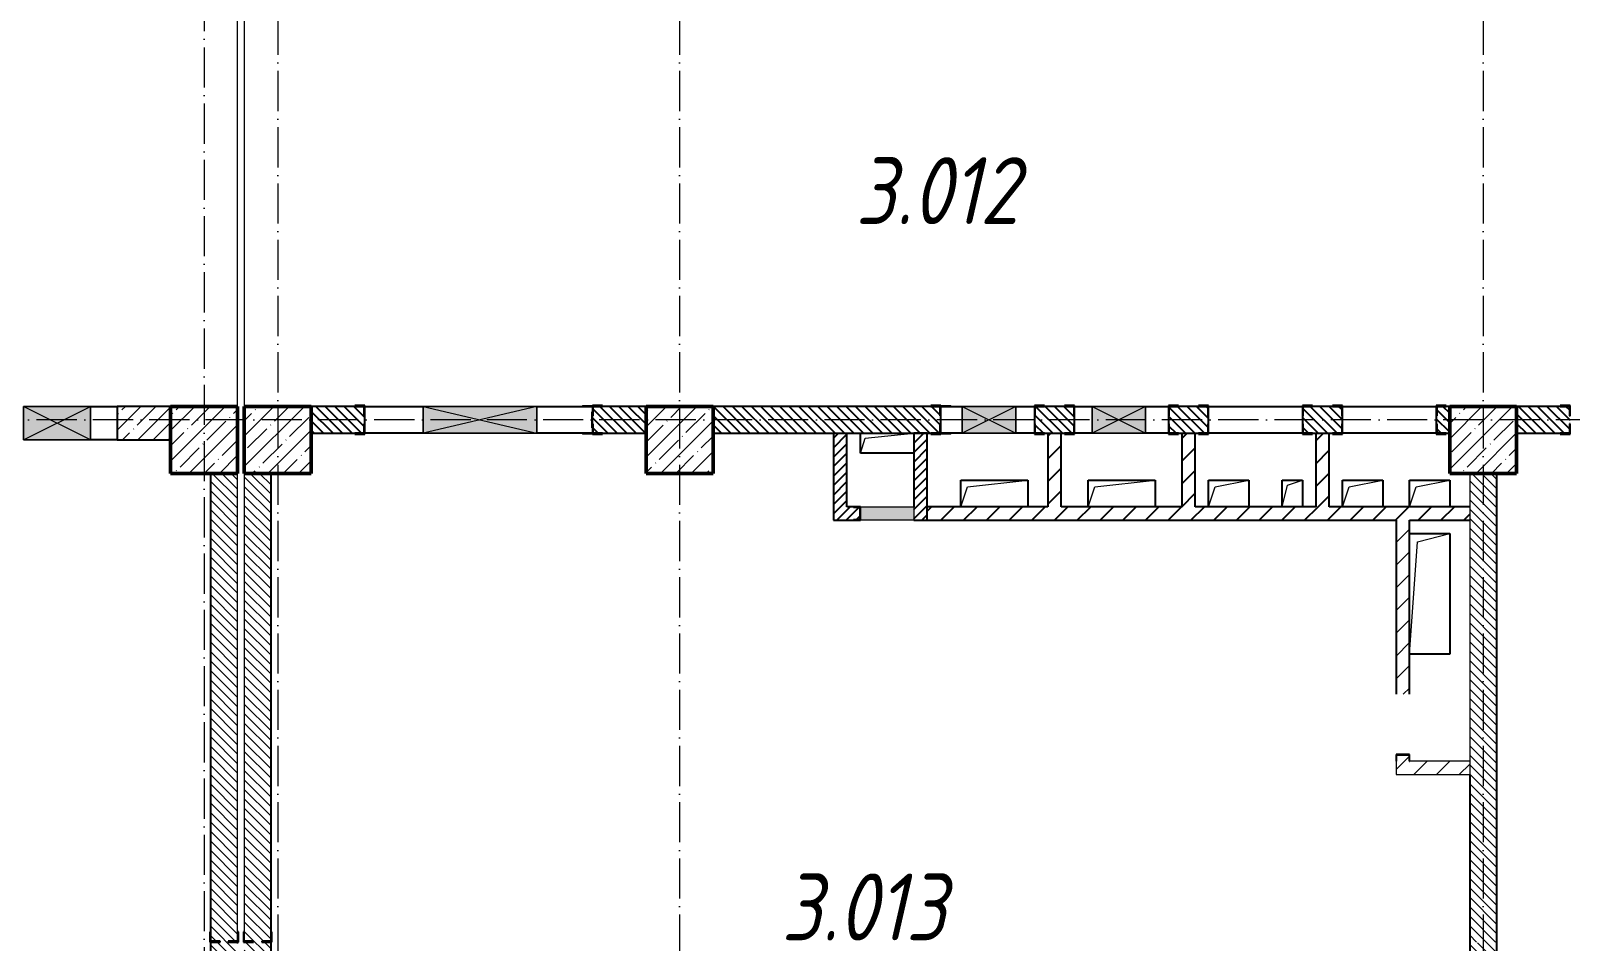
# Model space of a CAD drawing. Header units: millimetres. Extents: x -401725 to 250493, y 305116 to 802890.
# Drawn here: x 186085 to 197579, y 518203 to 525003 of the extents above; entities that cross this region are included whole.
import ezdxf

# ---------------------------------------------------------------- set-up
doc = ezdxf.new("R2010")
doc.units = ezdxf.units.MM
doc.linetypes.add('50_200_ШТРИХ_1Т_ш5_п1_п1_', pattern=[700, 500, -100, 0, -100])
for name, color, linetype, lineweight in [('A-DETL-GENF-OTLN', 7, 'Continuous', 9), ('A-FLOR-____-OTLN', 7, 'Continuous', 9), ('A-GENM-____-MCUT', 7, 'Continuous', 25), ('A-GENM-____-OTLN', 7, 'Continuous', 9), ('A-GENM-____-OTLN-1', 7, 'Continuous', 25), ('A-GLAZ-____-OTLN', 7, 'Continuous', 9), ('A-WALL-____-MCUT', 7, 'Continuous', 13), ('A-WALL-____-PATT-1', 7, 'Continuous', 9), ('A-WALL-FNSH-MCUT-1', 7, 'Continuous', 9), ('S-COLS-____-MCUT', 7, 'Continuous', 50), ('S-COLS-____-OTLN', 7, 'Continuous', 9), ('S-GRID-____-OTLN-1', 7, '50_200_ШТРИХ_1Т_ш5_п1_п1_', 9), ('Марки помещений', 7, 'Continuous', 9)]:
    doc.layers.add(name, color=color, linetype=linetype, lineweight=lineweight)
doc.layers.add('A-GLAZ-____-OTLN-1', color=7, linetype='Continuous', lineweight=9, true_color=0xc0c0c0)
doc.styles.add('ISOCPEUR_I_2', font='isocpeui.ttf', dxfattribs={"width": 0.85, "height": 2.3})
pattern_1 = [(135, (142429.057, 459015.94), (-35.35534, -35.35534), [])]
pattern_2 = [(45, (142429.06, 459015.94), (-84.85281, 84.85281), [])]
pattern_3 = [(45, (142429.057, 459015.94), (-35.35534, 35.35534), [])]

# ---------------------------------------------------------------- blocks, each defined once
blk = doc.blocks.new('BSC_Колонна _Прямоугольная - 500х500-V17-АР1_План отверстий 3 этажа в осях 1-64_Ю-ЯЯ')
at = {"layer": 'S-COLS-____-OTLN'}
h = blk.add_hatch(dxfattribs=at)
h.set_pattern_fill('FP_24', color=256, style=0, pattern_type=2)
h.set_pattern_definition([(45, (-44950, -62931.04), (-114.04925, 114.04925), []), (45, (-44835.95, -62931.04), (-114.04925, 114.04925), [201.613, -40.323, 3.353, -36.97])])
h.paths.add_polyline_path([(-250, -250), (250, -250), (250, 250), (-250, 250)], flags=0)
at = {"layer": 'S-COLS-____-MCUT'}
for p, q in [((250, 250), (-250, 250)), ((-250, 250), (-250, -250)), ((250, -250), (250, 250)), ((-250, -250), (250, -250))]:
    blk.add_line(p, q, dxfattribs=at)
blk = doc.blocks.new('BSC_Колонна _Прямоугольная - 500х500-V19-АР1_План отверстий 3 этажа в осях 1-64_Ю-ЯЯ')
at = {"layer": 'S-COLS-____-OTLN'}
h = blk.add_hatch(dxfattribs=at)
h.set_pattern_fill('FP_26', color=256, style=0, pattern_type=2)
h.set_pattern_definition([(45, (-54500, -62931.04), (-114.04925, 114.04925), []), (45, (-54385.95, -62931.04), (-114.04925, 114.04925), [201.613, -40.323, 3.353, -36.97])])
h.paths.add_polyline_path([(-250, -250), (250, -250), (250, 250), (-250, 250)], flags=0)
at = {"layer": 'S-COLS-____-MCUT'}
for p, q in [((250, 250), (-250, 250)), ((-250, 250), (-250, -250)), ((250, -250), (250, 250)), ((-250, -250), (250, -250))]:
    blk.add_line(p, q, dxfattribs=at)
blk = doc.blocks.new('BSC_Колонна _Прямоугольная - 500х500-V47-АР1_План отверстий 3 этажа в осях 1-64_Ю-ЯЯ')
at = {"layer": 'S-COLS-____-OTLN'}
h = blk.add_hatch(dxfattribs=at)
h.set_pattern_fill('FP_55', color=256, style=0, pattern_type=2)
h.set_pattern_definition([(45, (-48500, -62931.04), (-114.04925, 114.04925), []), (45, (-48385.95, -62931.04), (-114.04925, 114.04925), [201.613, -40.323, 3.353, -36.97])])
h.paths.add_polyline_path([(-250, -250), (250, -250), (250, 250), (-250, 250)], flags=0)
at = {"layer": 'S-COLS-____-MCUT'}
for p, q in [((250, 250), (-250, 250)), ((-250, 250), (-250, -250)), ((250, -250), (250, 250)), ((-250, -250), (250, -250))]:
    blk.add_line(p, q, dxfattribs=at)
blk = doc.blocks.new('BSC_Колонна _Прямоугольная - 500х500-V73-АР1_План отверстий 3 этажа в осях 1-64_Ю-ЯЯ')
at = {"layer": 'S-COLS-____-OTLN'}
h = blk.add_hatch(dxfattribs=at)
h.set_pattern_fill('FP_82', color=256, style=0, pattern_type=2)
h.set_pattern_definition([(45, (-45500, -62931.04), (-114.04925, 114.04925), []), (45, (-45385.95, -62931.04), (-114.04925, 114.04925), [201.613, -40.323, 3.353, -36.97])])
h.paths.add_polyline_path([(-250, -250), (250, -250), (250, 250), (-250, 250)], flags=0)
at = {"layer": 'S-COLS-____-MCUT'}
for p, q in [((250, 250), (-250, 250)), ((-250, 250), (-250, -250)), ((250, -250), (250, 250)), ((-250, -250), (250, -250))]:
    blk.add_line(p, q, dxfattribs=at)
blk = doc.blocks.new('154_Стойка_СКБ_Уголок - СМ-2180_200-28268025-АР1_План отверстий 3 этажа в осях 1-64_Ю-ЯЯ')
at = {"layer": 'A-GENM-____-MCUT'}
for p, q in [((125, 156), (125, 81)), ((200, 156), (125, 156)), ((131, 81), (131, 150)), ((131, 150), (200, 150)), ((200, 150), (200, 156)), ((125, 81), (131, 81)), ((131, 19), (125, 19)), ((125, 19), (125, -56)), ((131, -50), (131, 19)), ((125, -56), (200, -56)), ((200, -50), (131, -50)), ((200, -56), (200, -50))]:
    blk.add_line(p, q, dxfattribs=at)
blk = doc.blocks.new('Стойка_Влож_Уголок_Опорный - Уголок-28213941-АР1_План отверстий 3 этажа в осях 1-64_Ю-ЯЯ')
at = {"layer": 'A-GENM-____-OTLN'}
for p, q in [((-212, -6), (-212, 0)), ((0, 0), (0, -6)), ((-212, -75), (-212, -6)), ((-212, -6), (-206, -6)), ((-212, -75), (-206, -75)), ((-6, -6), (0, -6)), ((-6, -75), (0, -75)), ((0, -6), (0, -75))]:
    blk.add_line(p, q, dxfattribs=at)
blk = doc.blocks.new('Фахверк_СКБ_Уголок - 200_3960_зеркало-28268689-АР1_План отверстий 3 этажа в осях 1-64_Ю-ЯЯ')
at = {"layer": 'A-GENM-____-MCUT'}
for p, q in [((200, 156), (125, 156)), ((125, 156), (125, 81)), ((131, 81), (131, 150)), ((131, 150), (200, 150)), ((200, 150), (200, 156)), ((125, 81), (131, 81)), ((131, 19), (125, 19)), ((125, 19), (125, -56)), ((131, -50), (131, 19)), ((125, -56), (200, -56)), ((200, -50), (131, -50)), ((200, -56), (200, -50))]:
    blk.add_line(p, q, dxfattribs=at)
blk = doc.blocks.new('Фахверк_СКБ_Уголок - 200_3960-28268576-АР1_План отверстий 3 этажа в осях 1-64_Ю-ЯЯ')
at = {"layer": 'A-GENM-____-MCUT'}
for p, q in [((200, 156), (125, 156)), ((125, 156), (125, 81)), ((131, 81), (131, 150)), ((131, 150), (200, 150)), ((200, 150), (200, 156)), ((125, 81), (131, 81)), ((131, 19), (125, 19)), ((125, 19), (125, -56)), ((131, -50), (131, 19)), ((125, -56), (200, -56)), ((200, -50), (131, -50)), ((200, -56), (200, -50))]:
    blk.add_line(p, q, dxfattribs=at)
blk = doc.blocks.new('154_Стойка_СКБ_Уголок - СМ-2480_200-28346303-АР1_План отверстий 3 этажа в осях 1-64_Ю-ЯЯ')
at = {"layer": 'A-GENM-____-MCUT'}
for p, q in [((125, 156), (125, 81)), ((200, 156), (125, 156)), ((131, 81), (131, 150)), ((131, 150), (200, 150)), ((200, 150), (200, 156)), ((125, 81), (131, 81)), ((131, 19), (125, 19)), ((125, 19), (125, -56)), ((131, -50), (131, 19)), ((125, -56), (200, -56)), ((200, -50), (131, -50)), ((200, -56), (200, -50))]:
    blk.add_line(p, q, dxfattribs=at)
blk = doc.blocks.new('Стойка_Влож_Полоса боковая - Полоса-V164-АР1_План отверстий 3 этажа в осях 1-64_Ю-ЯЯ')
at = {"layer": 'A-GENM-____-OTLN'}
for p, q in [((-5, 60), (0, 60)), ((-5, -60), (-5, 60)), ((0, 31), (0, -31)), ((0, -60), (-5, -60))]:
    blk.add_line(p, q, dxfattribs=at)
blk = doc.blocks.new('Фахверк_СКБ_Уголок - 200_3550-28267367-АР1_План отверстий 3 этажа в осях 1-64_Ю-ЯЯ')
at = {"layer": 'A-GENM-____-MCUT'}
for p, q in [((200, 156), (125, 156)), ((125, 156), (125, 81)), ((131, 81), (131, 150)), ((131, 150), (200, 150)), ((200, 150), (200, 156)), ((125, 81), (131, 81)), ((131, 19), (125, 19)), ((125, 19), (125, -56)), ((131, -50), (131, 19)), ((125, -56), (200, -56)), ((200, -50), (131, -50)), ((200, -56), (200, -50))]:
    blk.add_line(p, q, dxfattribs=at)
blk = doc.blocks.new('Фахверк_СКБ_Уголок - 200_3550-28187522-АР1_План отверстий 3 этажа в осях 1-64_Ю-ЯЯ')
at = {"layer": 'A-GENM-____-MCUT'}
for p, q in [((125, 156), (50, 156)), ((50, 156), (50, 150)), ((50, 150), (119, 150)), ((119, 150), (119, 81)), ((125, 81), (125, 156)), ((119, 81), (125, 81)), ((125, 19), (119, 19)), ((119, 19), (119, -50)), ((125, -56), (125, 19)), ((119, -50), (50, -50)), ((50, -50), (50, -56)), ((50, -56), (125, -56))]:
    blk.add_line(p, q, dxfattribs=at)
blk = doc.blocks.new('AR_Отверстие Ниша - Лючок-32405342-АР1_План отверстий 3 этажа в осях 1-64_Ю-ЯЯ')
at = {"layer": 'A-GLAZ-____-OTLN'}
blk.add_hatch(color=256, dxfattribs=at).paths.add_polyline_path([(-200, 50), (-200, -50), (200, -50), (200, 50)], flags=0)
for p, q in [((-200, 50), (200, 50)), ((-200, -50), (-200, 50)), ((200, -50), (-200, -50))]:
    blk.add_line(p, q, dxfattribs=at)
blk = doc.blocks.new('154_Фахверк_СКБ_Швеллер - Тип_100_3960-28331862-АР1_План отверстий 3 этажа в осях 1-64_Ю-ЯЯ')
at = {"layer": 'A-GENM-____-MCUT'}
for p, q in [((175, 50), (125, 50)), ((125, 50), (125, -50)), ((128, 47), (175, 47)), ((128, -47), (128, 47)), ((175, 47), (175, 50)), ((125, -50), (175, -50)), ((175, -47), (128, -47)), ((175, -50), (175, -47))]:
    blk.add_line(p, q, dxfattribs=at)
blk = doc.blocks.new('AR_Отверстие прямоугольное _в плите_ - AR_Отверстие прямоугольное _в плите_-V165-АР1_План отверстий 3 этажа в осях 1-64_Ю-ЯЯ')
at = {"layer": 'A-GENM-____-OTLN'}
for p, q in [((250, 100), (-250, 100)), ((-250, 100), (-250, -100)), ((-250, -100), (-200, 50)), ((-200, 50), (250, 100)), ((250, -100), (250, 100))]:
    blk.add_line(p, q, dxfattribs=at)
blk = doc.blocks.new('AR_Отверстие прямоугольное _в плите_ - AR_Отверстие прямоугольное _в плите_-30423629-АР1_План отверстий 3 этажа в осях 1-64_Ю-ЯЯ')
at = {"layer": 'A-GENM-____-OTLN'}
for p, q in [((150, 100), (-150, 100)), ((-150, 100), (-150, -100)), ((-150, -100), (-100, 50)), ((-100, 50), (150, 100)), ((150, -100), (150, 100))]:
    blk.add_line(p, q, dxfattribs=at)
blk = doc.blocks.new('AR_Отверстие прямоугольное _в плите_ - AR_Отверстие прямоугольное _в плите_-30423631-АР1_План отверстий 3 этажа в осях 1-64_Ю-ЯЯ')
at = {"layer": 'A-GENM-____-OTLN'}
for p, q in [((75, 100), (-75, 100)), ((-75, 100), (-75, -100)), ((-75, -100), (-37, 63)), ((-37, 63), (75, 100)), ((75, -100), (75, 100))]:
    blk.add_line(p, q, dxfattribs=at)
blk = doc.blocks.new('AR_Отверстие прямоугольное _в плите_ - AR_Отверстие прямоугольное _в плите_-V166-АР1_План отверстий 3 этажа в осях 1-64_Ю-ЯЯ')
at = {"layer": 'A-GENM-____-OTLN'}
for p, q in [((-200, 75), (-200, -75)), ((-200, -75), (-163, 37)), ((-163, 37), (200, 75)), ((-200, -75), (200, -75))]:
    blk.add_line(p, q, dxfattribs=at)
blk = doc.blocks.new('AR_Отверстие прямоугольное _в плите_ - AR_Отверстие прямоугольное _в плите_-30552588-АР1_План отверстий 3 этажа в осях 1-64_Ю-ЯЯ')
at = {"layer": 'A-GENM-____-OTLN'}
for p, q in [((150, 450), (-150, 450)), ((-150, -450), (-90, 390)), ((-90, 390), (150, 450)), ((150, -450), (150, 450)), ((-150, -450), (150, -450))]:
    blk.add_line(p, q, dxfattribs=at)
blk = doc.blocks.new('AR_Отверстие прямоугольное _в стене__БезПР - AR_Отверстие прямоугольное _в стене__БезПР-30512450-АР1_План отверстий 3 этажа в осях 1-64_Ю-ЯЯ')
at = {"layer": 'A-GLAZ-____-OTLN-1'}
blk.add_hatch(color=256, dxfattribs=at).paths.add_polyline_path([(-250, 125), (-250, -125), (250, -125), (250, 125)], flags=0)
at = {"layer": 'A-DETL-GENF-OTLN'}
for p, q in [((-250, -125), (-250, 125)), ((-250, 125), (250, 125)), ((250, 125), (-250, -125)), ((-250, 125), (250, -125)), ((250, 125), (-250, 125)), ((-250, 125), (-250, -125)), ((250, 125), (250, -125)), ((250, -125), (250, 125)), ((250, -125), (-250, -125)), ((-250, -125), (250, -125))]:
    blk.add_line(p, q, dxfattribs=at)
at = {"layer": 'A-GLAZ-____-OTLN'}
blk.add_line((250, 125), (-250, 125), dxfattribs=at)
blk = doc.blocks.new('AR_Отверстие прямоугольное _в стене_ - AR_Отверстие прямоугольное _в стене__ЭОМ-36421304-АР1_План отверстий 3 этажа в осях 1-64_Ю-ЯЯ')
at = {"layer": 'A-GLAZ-____-OTLN'}
blk.add_hatch(color=256, dxfattribs=at).paths.add_polyline_path([(200, -100), (200, 100), (-200, 100), (-200, -100)], flags=0)
at = {"layer": 'A-DETL-GENF-OTLN'}
for p, q in [((-200, -100), (-200, 100)), ((-200, 100), (200, 100)), ((200, 100), (-200, -100)), ((-200, 100), (200, -100)), ((200, 100), (-200, 100)), ((-200, 100), (-200, -100)), ((200, 100), (200, -100)), ((200, -100), (200, 100)), ((200, -100), (-200, -100)), ((-200, -100), (200, -100))]:
    blk.add_line(p, q, dxfattribs=at)
blk = doc.blocks.new('AR_Отверстие прямоугольное _в стене_ - AR_Отверстие прямоугольное _в стене__ЭОМ-36415555-АР1_План отверстий 3 этажа в осях 1-64_Ю-ЯЯ')
at = {"layer": 'A-GLAZ-____-OTLN'}
blk.add_hatch(color=256, dxfattribs=at).paths.add_polyline_path([(200, -100), (200, 100), (-200, 100), (-200, -100)], flags=0)
at = {"layer": 'A-DETL-GENF-OTLN'}
for p, q in [((-200, -100), (-200, 100)), ((-200, 100), (200, 100)), ((200, 100), (-200, -100)), ((-200, 100), (200, -100)), ((200, 100), (-200, 100)), ((-200, 100), (-200, -100)), ((200, 100), (200, -100)), ((200, -100), (200, 100)), ((200, -100), (-200, -100)), ((-200, -100), (200, -100))]:
    blk.add_line(p, q, dxfattribs=at)
blk = doc.blocks.new('AR_Отверстие прямоугольное _в стене_ - AR_Отверстие прямоугольное _в стене__ОВ-36927705-АР1_План отверстий 3 этажа в осях 1-64_Ю-ЯЯ')
at = {"layer": 'A-GLAZ-____-OTLN'}
blk.add_hatch(color=256, dxfattribs=at).paths.add_polyline_path([(425, -100), (425, 100), (-425, 100), (-425, -100)], flags=0)
at = {"layer": 'A-DETL-GENF-OTLN'}
for p, q in [((-425, -100), (-425, 100)), ((-425, 100), (425, 100)), ((425, 100), (-425, -100)), ((-425, 100), (425, -100)), ((425, 100), (-425, 100)), ((-425, 100), (-425, -100)), ((425, 100), (425, -100)), ((425, -100), (425, 100)), ((425, -100), (-425, -100)), ((-425, -100), (425, -100))]:
    blk.add_line(p, q, dxfattribs=at)
blk = doc.blocks.new('154_Фахверк_СКБ_Швеллер - Тип_100_3960_зеркало-36793856-АР1_План отверстий 3 этажа в осях 1-64_Ю-ЯЯ')
at = {"layer": 'A-GENM-____-MCUT'}
for p, q in [((175, 50), (125, 50)), ((125, 50), (125, -50)), ((128, 47), (175, 47)), ((128, -47), (128, 47)), ((175, 47), (175, 50)), ((125, -50), (175, -50)), ((175, -47), (128, -47)), ((175, -50), (175, -47))]:
    blk.add_line(p, q, dxfattribs=at)

msp = doc.modelspace()

# ---------------------------------------------------------------- hatches: boundary and pattern name
h = msp.add_hatch()
h.set_pattern_fill('FP_9', color=256, style=0, pattern_type=2)
h.set_pattern_definition(pattern_1)
h.paths.add_polyline_path([(188179.0567, 521996.983), (188573.0567, 521996.983), (188573.0567, 522065.983), (188579.0567, 522065.983), (188579.0567, 522127.983), (188573.0567, 522127.983), (188573.0567, 522196.983), (188179.0567, 522196.983)], flags=0)
h.paths.add_polyline_path([(190285.0567, 521996.983), (190679.0567, 521996.983), (190679.0567, 522196.983), (190285.0567, 522196.983), (190285.0567, 522127.983), (190279.0567, 522127.983), (190279.0567, 522065.983), (190285.0567, 522065.983), (190285.0567, 522036.983)], flags=0)
h = msp.add_hatch()
h.set_pattern_fill('FP_9', color=256, style=0, pattern_type=2)
h.set_pattern_definition(pattern_1)
h.paths.add_polyline_path([(196654.0567, 521996.983), (196679.0567, 521996.983), (196679.0567, 522196.983), (196585.0567, 522196.983), (196585.0567, 522127.983), (196579.0567, 522127.983), (196579.0567, 522065.983), (196585.0567, 522065.983), (196585.0567, 521996.983)], flags=0)
h.paths.add_polyline_path([(193804.0567, 521996.983), (193873.0567, 521996.983), (193873.0567, 522065.983), (193879.0567, 522065.983), (193879.0567, 522127.983), (193873.0567, 522127.983), (193873.0567, 522196.983), (193585.0567, 522196.983), (193585.0567, 522127.983), (193579.0567, 522127.983), (193579.0567, 522065.983), (193585.0567, 522065.983), (193585.0567, 521996.983), (193671.4951, 521996.983)], flags=0)
h.paths.add_polyline_path([(195873.0567, 521996.983), (195873.0567, 522065.983), (195879.0567, 522065.983), (195879.0567, 522127.983), (195873.0567, 522127.983), (195873.0567, 522196.983), (195585.0567, 522196.983), (195585.0567, 522127.983), (195579.0567, 522127.983), (195579.0567, 522065.983), (195585.0567, 522065.983), (195585.0567, 521996.983), (195804.0567, 521996.983)], flags=0)
h.paths.add_polyline_path([(192873.0567, 521996.983), (192873.0567, 522065.983), (192879.0567, 522065.983), (192879.0567, 522127.983), (192873.0567, 522127.983), (192873.0567, 522196.983), (191179.0567, 522196.983), (191179.0567, 521996.983), (192804.0567, 521996.983)], flags=0)
h.paths.add_polyline_path([(194804.0567, 521996.983), (194873.0567, 521996.983), (194873.0567, 522065.983), (194879.0567, 522065.983), (194879.0567, 522127.983), (194873.0567, 522127.983), (194873.0567, 522196.983), (194585.0567, 522196.983), (194585.0567, 522127.983), (194579.0567, 522127.983), (194579.0567, 522065.983), (194585.0567, 522065.983), (194585.0567, 521996.983), (194654.0567, 521996.983)], flags=0)
h = msp.add_hatch()
h.set_pattern_fill('FP_9', color=256, style=0, pattern_type=2)
h.set_pattern_definition(pattern_1)
h.paths.add_polyline_path([(199285.0567, 521996.983), (199679.0567, 521996.983), (199679.0567, 522196.983), (199285.0567, 522196.983), (199285.0567, 522127.983), (199279.0567, 522127.983), (199279.0567, 522065.983), (199285.0567, 522065.983), (199285.0567, 522036.983)], flags=0)
h.paths.add_polyline_path([(197206.4237, 521996.983), (197573.0567, 521996.983), (197573.0567, 522065.983), (197579.0567, 522065.983), (197579.0567, 522127.983), (197573.0567, 522127.983), (197573.0567, 522196.983), (197179.0567, 522196.983), (197179.0567, 521996.983)], flags=0)
h = msp.add_hatch()
h.set_pattern_fill('FP_8', color=256, style=0, pattern_type=2)
h.set_pattern_definition(pattern_3)
h.paths.add_polyline_path([(192179.0567, 521346.983), (192179.0567, 521996.983), (192079.0567, 521996.983), (192079.0567, 521346.983)], flags=0)
h = msp.add_hatch()
h.set_pattern_fill('FP_8', color=256, style=0, pattern_type=2)
h.set_pattern_definition(pattern_3)
h.paths.add_polyline_path([(192779.0567, 521346.983), (192779.0567, 521996.983), (192679.0567, 521996.983), (192679.0567, 521346.983)], flags=0)
h = msp.add_hatch()
h.set_pattern_fill('FP_7', color=256, style=0, pattern_type=2)
h.set_pattern_definition(pattern_2)
h.paths.add_polyline_path([(193779.0567, 521446.983), (193779.0567, 521996.983), (193679.0567, 521996.983), (193679.0567, 521446.983)], flags=0)
h = msp.add_hatch()
h.set_pattern_fill('FP_7', color=256, style=0, pattern_type=2)
h.set_pattern_definition(pattern_2)
h.paths.add_polyline_path([(194779.0567, 521446.983), (194779.0567, 521996.983), (194679.0567, 521996.983), (194679.0567, 521446.983)], flags=0)
h = msp.add_hatch()
h.set_pattern_fill('FP_7', color=256, style=0, pattern_type=2)
h.set_pattern_definition(pattern_2)
h.paths.add_polyline_path([(195779.0567, 521446.983), (195779.0567, 521996.983), (195679.0567, 521996.983), (195679.0567, 521446.983)], flags=0)
h = msp.add_hatch()
h.set_pattern_fill('FP_8', color=256, style=0, pattern_type=2)
h.set_pattern_definition(pattern_3)
h.paths.add_polyline_path([(192229.0567, 521346.983), (192229.0567, 521349.983), (192276.0567, 521349.983), (192276.0567, 521443.983), (192229.0567, 521443.983), (192229.0567, 521446.983), (192179.0567, 521446.983), (192179.0567, 521346.983)], flags=0)
h = msp.add_hatch()
h.set_pattern_fill('FP_7', color=256, style=0, pattern_type=2)
h.set_pattern_definition(pattern_2)
h.paths.add_polyline_path([(196379.0567, 521346.983), (196829.0567, 521346.983), (196829.0567, 521446.983), (192779.0567, 521446.983), (192779.0567, 521346.983), (196322.6916, 521346.983)], flags=0)
at = {"layer": 'A-WALL-____-PATT-1'}
h = msp.add_hatch(dxfattribs=at)
h.set_pattern_fill('FP_12', color=256, style=0, pattern_type=2)
h.set_pattern_definition([(45, (142429.06, 459015.94), (-114.04925, 114.04925), []), (45, (142543.1, 459015.94), (-114.04925, 114.04925), [201.612, -40.322, 3.353, -36.97])])
h.paths.add_polyline_path([(187129.0567, 521946.983), (187129.0567, 522196.983), (186729.0567, 522196.983), (186729.0567, 521946.983)], flags=0)
h.paths.add_polyline_path([(184834.1737, 521946.983), (185029.0567, 521946.983), (185029.0567, 522196.983), (181629.0567, 522196.983), (181629.0567, 521946.983), (183066.7094, 521946.983)], flags=0)
h = msp.add_hatch(dxfattribs=at)
h.set_pattern_fill('FP_9', color=256, style=0, pattern_type=2)
h.set_pattern_definition(pattern_1)
h.paths.add_polyline_path([(187429.0567, 514696.983), (187629.0567, 514696.983), (187629.0567, 518196.983), (187560.0567, 518196.983), (187560.0567, 518202.983), (187629.0567, 518202.983), (187629.0567, 521696.983), (187429.0567, 521696.983), (187429.0567, 518202.983), (187498.0567, 518202.983), (187498.0567, 518196.983), (187429.0567, 518196.983), (187429.0567, 516239.3938)], flags=0)
h = msp.add_hatch(dxfattribs=at)
h.set_pattern_fill('FP_9', color=256, style=0, pattern_type=2)
h.set_pattern_definition(pattern_1)
h.paths.add_polyline_path([(187679.0567, 514696.983), (187879.0567, 514696.983), (187879.0567, 518196.983), (187810.0567, 518196.983), (187810.0567, 518202.983), (187879.0567, 518202.983), (187879.0567, 521696.983), (187679.0567, 521696.983), (187679.0567, 518202.983), (187748.0567, 518202.983), (187748.0567, 518196.983), (187679.0567, 518196.983), (187679.0567, 516239.3938)], flags=0)
h = msp.add_hatch(dxfattribs=at)
h.set_pattern_fill('FP_9', color=256, style=0, pattern_type=2)
h.set_pattern_definition(pattern_1)
h.paths.add_polyline_path([(197029.0567, 514696.983), (197029.0567, 518190.983), (196960.0567, 518190.983), (196960.0567, 518196.983), (197029.0567, 518196.983), (197029.0567, 521696.983), (196829.0567, 521696.983), (196829.0567, 518196.983), (196898.0567, 518196.983), (196898.0567, 518190.983), (196829.0567, 518190.983), (196829.0567, 514696.983)], flags=0)
h = msp.add_hatch(dxfattribs=at)
h.set_pattern_fill('FP_7', color=256, style=0, pattern_type=2)
h.set_pattern_definition(pattern_2)
h.paths.add_polyline_path([(196376.0567, 519546.983), (196376.0567, 519593.983), (196282.0567, 519593.983), (196282.0567, 519546.983), (196329.0567, 519546.983)], flags=0)
h.paths.add_polyline_path([(196279.0567, 520046.983), (196379.0567, 520046.983), (196379.0567, 521346.983), (196279.0567, 521346.983), (196279.0567, 521082.8491)], flags=0)
h = msp.add_hatch(dxfattribs=at)
h.set_pattern_fill('FP_7', color=256, style=0, pattern_type=2)
h.set_pattern_definition(pattern_2)
h.paths.add_polyline_path([(196279.0567, 519446.983), (196829.0567, 519446.983), (196829.0567, 519546.983), (196279.0567, 519546.983), (196279.0567, 519468.364)], flags=0)

# ---------------------------------------------------------------- linework, layer by layer
for p, q in [((186531.5064, 522196.983), (186729.0567, 522196.983)), ((187129.0567, 522196.983), (186729.0567, 522196.983)), ((186729.0567, 522196.983), (186729.0567, 521946.983)), ((188504.0567, 522196.983), (188179.0567, 522196.983)), ((188579.0567, 522196.983), (189014.0567, 522196.983)), ((189864.0567, 522196.983), (190279.0567, 522196.983)), ((190679.0567, 522196.983), (190354.0567, 522196.983)), ((192804.0567, 522196.983), (191179.0567, 522196.983)), ((192879.0567, 522196.983), (193039.0567, 522196.983)), ((193439.0567, 522196.983), (193579.0567, 522196.983)), ((193804.0567, 522196.983), (193654.0567, 522196.983)), ((193879.0567, 522196.983), (194009.0567, 522196.983)), ((194409.0567, 522196.983), (194579.0567, 522196.983)), ((194804.0567, 522196.983), (194654.0567, 522196.983)), ((194879.0567, 522196.983), (195579.0567, 522196.983)), ((195804.0567, 522196.983), (195654.0567, 522196.983)), ((195879.0567, 522196.983), (196579.0567, 522196.983)), ((196679.0567, 522196.983), (196654.0567, 522196.983)), ((197504.0567, 522196.983), (197179.0567, 522196.983)), ((188579.0567, 522065.983), (188579.0567, 522127.983)), ((192879.0567, 522065.983), (192879.0567, 522127.983)), ((193579.0567, 522127.983), (193579.0567, 522065.983)), ((193879.0567, 522065.983), (193879.0567, 522127.983)), ((194579.0567, 522127.983), (194579.0567, 522065.983)), ((194879.0567, 522065.983), (194879.0567, 522127.983)), ((195579.0567, 522127.983), (195579.0567, 522065.983)), ((195879.0567, 522065.983), (195879.0567, 522127.983)), ((196579.0567, 522127.983), (196579.0567, 522065.983)), ((186729.0567, 521946.983), (186531.5064, 521946.983)), ((186729.0567, 521946.983), (187129.0567, 521946.983)), ((188179.0567, 521996.983), (188504.0567, 521996.983)), ((189014.0567, 521996.983), (188579.0567, 521996.983)), ((190279.0567, 521996.983), (189864.0567, 521996.983)), ((190354.0567, 521996.983), (190679.0567, 521996.983)), ((191179.0567, 521996.983), (192804.0567, 521996.983)), ((192079.0567, 521996.983), (192079.0567, 521346.983)), ((192179.0567, 521446.983), (192179.0567, 521996.983)), ((192279.0567, 521846.983), (192279.0567, 521996.983)), ((192779.0567, 521996.983), (192679.0567, 521996.983)), ((192679.0567, 521996.983), (192679.0567, 521446.983)), ((192779.0567, 521346.983), (192779.0567, 521996.983)), ((193039.0567, 521996.983), (192879.0567, 521996.983)), ((193579.0567, 521996.983), (193439.0567, 521996.983)), ((193654.0567, 521996.983), (193804.0567, 521996.983)), ((193679.0567, 521996.983), (193679.0567, 521446.983)), ((193779.0567, 521446.983), (193779.0567, 521996.983)), ((194009.0567, 521996.983), (193879.0567, 521996.983)), ((194579.0567, 521996.983), (194409.0567, 521996.983)), ((194654.0567, 521996.983), (194804.0567, 521996.983)), ((194679.0567, 521996.983), (194679.0567, 521446.983)), ((194779.0567, 521446.983), (194779.0567, 521996.983)), ((195579.0567, 521996.983), (194879.0567, 521996.983)), ((195654.0567, 521996.983), (195804.0567, 521996.983)), ((195679.0567, 521996.983), (195679.0567, 521446.983)), ((195779.0567, 521446.983), (195779.0567, 521996.983)), ((196579.0567, 521996.983), (195879.0567, 521996.983)), ((196654.0567, 521996.983), (196679.0567, 521996.983)), ((197179.0567, 521996.983), (197504.0567, 521996.983)), ((192679.0567, 521846.983), (192279.0567, 521846.983)), ((193029.0567, 521646.983), (193529.0567, 521646.983)), ((193029.0567, 521446.983), (193029.0567, 521646.983)), ((193529.0567, 521646.983), (193529.0567, 521446.983)), ((193979.0567, 521646.983), (194479.0567, 521646.983)), ((193979.0567, 521446.983), (193979.0567, 521646.983)), ((194479.0567, 521646.983), (194479.0567, 521446.983)), ((194879.0567, 521646.983), (195179.0567, 521646.983)), ((194879.0567, 521446.983), (194879.0567, 521646.983)), ((195179.0567, 521646.983), (195179.0567, 521446.983)), ((195429.0567, 521646.983), (195579.0567, 521646.983)), ((195429.0567, 521446.983), (195429.0567, 521646.983)), ((195579.0567, 521646.983), (195579.0567, 521446.983)), ((195879.0567, 521646.983), (196179.0567, 521646.983)), ((195879.0567, 521446.983), (195879.0567, 521646.983)), ((196179.0567, 521646.983), (196179.0567, 521446.983)), ((196379.0567, 521646.983), (196679.0567, 521646.983)), ((196379.0567, 521446.983), (196379.0567, 521646.983)), ((196679.0567, 521646.983), (196679.0567, 521446.983)), ((192229.0567, 521446.983), (192179.0567, 521446.983)), ((193679.0567, 521446.983), (192779.0567, 521446.983)), ((194679.0567, 521446.983), (193779.0567, 521446.983)), ((195679.0567, 521446.983), (194779.0567, 521446.983)), ((196829.0567, 521446.983), (195779.0567, 521446.983)), ((192079.0567, 521346.983), (192229.0567, 521346.983)), ((192679.0567, 521346.983), (196279.0567, 521346.983)), ((196279.0567, 521346.983), (196279.0567, 520046.983)), ((196379.0567, 520046.983), (196379.0567, 521346.983)), ((196379.0567, 521346.983), (196829.0567, 521346.983)), ((196379.0567, 521246.983), (196679.0567, 521246.983)), ((196679.0567, 521246.983), (196679.0567, 520346.983)), ((196679.0567, 520346.983), (196379.0567, 520346.983))]:
    msp.add_line(p, q)
for points in [[(187429.0567, 514696.983), (187429.0567, 521696.983)], [(187879.0567, 514696.983), (187879.0567, 521696.983)], [(197029.0567, 521696.983), (197029.0567, 514696.983)], [(196829.0567, 519446.983), (196829.0567, 514696.983)]]:
    msp.add_lwpolyline(points)
at = {"layer": 'A-FLOR-____-OTLN'}
for p, q in [((187629.0567, 522196.983), (187629.0567, 526546.983)), ((187679.0567, 526296.983), (187679.0567, 522196.983))]:
    msp.add_line(p, q, dxfattribs=at)
at = {"layer": 'A-WALL-____-MCUT'}
for p, q in [((187429.0567, 521696.983), (187429.0567, 518271.983)), ((187629.0567, 518271.983), (187629.0567, 521696.983)), ((187679.0567, 521696.983), (187679.0567, 518271.983)), ((187879.0567, 518271.983), (187879.0567, 521696.983)), ((196829.0567, 521696.983), (196829.0567, 518196.983)), ((197029.0567, 518196.983), (197029.0567, 521696.983))]:
    msp.add_line(p, q, dxfattribs=at)
at = {"layer": 'A-WALL-FNSH-MCUT-1'}
for p, q in [((196279.0567, 519546.983), (196279.0567, 519446.983)), ((196829.0567, 519546.983), (196379.0567, 519546.983)), ((196279.0567, 519446.983), (196829.0567, 519446.983))]:
    msp.add_line(p, q, dxfattribs=at)
at = {"layer": 'S-GRID-____-OTLN-1', "color": 251, "ltscale": 0.6, "true_color": 0x636466}
for p, q in [((187929.0567, 549908.7924), (187929.0567, 511907.5288)), ((190929.0567, 549908.7924), (190929.0567, 511907.5288)), ((196929.0567, 549908.7924), (196929.0567, 511907.5288)), ((187379.0567, 549665.1201), (187379.0567, 512046.2552)), ((246503.4633, 522096.983), (137760.2865, 522096.983))]:
    msp.add_line(p, q, dxfattribs=at)

# ---------------------------------------------------------------- block references
for name, p, rotation in [('AR_Отверстие прямоугольное _в стене__БезПР - AR_Отверстие прямоугольное _в стене__БезПР-30512450-АР1_План отверстий 3 этажа в осях 1-64_Ю-ЯЯ', (186281.5064, 522071.983), 180), ('Фахверк_СКБ_Уголок - 200_3960-28268576-АР1_План отверстий 3 этажа в осях 1-64_Ю-ЯЯ', (188704.0567, 522146.983), 180), ('Стойка_Влож_Уголок_Опорный - Уголок-28213941-АР1_План отверстий 3 этажа в осях 1-64_Ю-ЯЯ', (190279.0567, 521990.983), 269.9999999999996), ('154_Стойка_СКБ_Уголок - СМ-2180_200-28268025-АР1_План отверстий 3 этажа в осях 1-64_Ю-ЯЯ', (193004.0567, 522146.983), 180), ('Стойка_Влож_Уголок_Опорный - Уголок-28213941-АР1_План отверстий 3 этажа в осях 1-64_Ю-ЯЯ', (192879.0567, 522202.983), 89.99999999999955), ('Фахверк_СКБ_Уголок - 200_3960-28268576-АР1_План отверстий 3 этажа в осях 1-64_Ю-ЯЯ', (194004.0567, 522146.983), 180), ('Фахверк_СКБ_Уголок - 200_3960-28268576-АР1_План отверстий 3 этажа в осях 1-64_Ю-ЯЯ', (195004.0567, 522146.983), 180), ('Фахверк_СКБ_Уголок - 200_3960-28268576-АР1_План отверстий 3 этажа в осях 1-64_Ю-ЯЯ', (196004.0567, 522146.983), 180), ('Фахверк_СКБ_Уголок - 200_3960-28268576-АР1_План отверстий 3 этажа в осях 1-64_Ю-ЯЯ', (197704.0567, 522146.983), 180), ('154_Фахверк_СКБ_Швеллер - Тип_100_3960-28331862-АР1_План отверстий 3 этажа в осях 1-64_Ю-ЯЯ', (192404.0567, 521396.983), 180), ('AR_Отверстие Ниша - Лючок-32405342-АР1_План отверстий 3 этажа в осях 1-64_Ю-ЯЯ', (192479.0567, 521396.983), 180)]:
    msp.add_blockref(name, p, dxfattribs=dict(rotation=rotation))
for name, p in [('BSC_Колонна _Прямоугольная - 500х500-V17-АР1_План отверстий 3 этажа в осях 1-64_Ю-ЯЯ', (187379.0567, 521946.983)), ('BSC_Колонна _Прямоугольная - 500х500-V73-АР1_План отверстий 3 этажа в осях 1-64_Ю-ЯЯ', (187929.0567, 521946.983)), ('AR_Отверстие прямоугольное _в стене_ - AR_Отверстие прямоугольное _в стене__ОВ-36927705-АР1_План отверстий 3 этажа в осях 1-64_Ю-ЯЯ', (189439.0567, 522096.983)), ('154_Стойка_СКБ_Уголок - СМ-2480_200-28346303-АР1_План отверстий 3 этажа в осях 1-64_Ю-ЯЯ', (190154.0567, 522046.983)), ('BSC_Колонна _Прямоугольная - 500х500-V47-АР1_План отверстий 3 этажа в осях 1-64_Ю-ЯЯ', (190929.0567, 521946.983)), ('AR_Отверстие прямоугольное _в стене_ - AR_Отверстие прямоугольное _в стене__ЭОМ-36421304-АР1_План отверстий 3 этажа в осях 1-64_Ю-ЯЯ', (193239.0567, 522096.983)), ('Фахверк_СКБ_Уголок - 200_3960_зеркало-28268689-АР1_План отверстий 3 этажа в осях 1-64_Ю-ЯЯ', (193454.0567, 522046.983)), ('AR_Отверстие прямоугольное _в стене_ - AR_Отверстие прямоугольное _в стене__ЭОМ-36415555-АР1_План отверстий 3 этажа в осях 1-64_Ю-ЯЯ', (194209.0567, 522096.983)), ('Фахверк_СКБ_Уголок - 200_3960_зеркало-28268689-АР1_План отверстий 3 этажа в осях 1-64_Ю-ЯЯ', (194454.0567, 522046.983)), ('Фахверк_СКБ_Уголок - 200_3960_зеркало-28268689-АР1_План отверстий 3 этажа в осях 1-64_Ю-ЯЯ', (195454.0567, 522046.983)), ('Фахверк_СКБ_Уголок - 200_3960_зеркало-28268689-АР1_План отверстий 3 этажа в осях 1-64_Ю-ЯЯ', (196454.0567, 522046.983)), ('BSC_Колонна _Прямоугольная - 500х500-V19-АР1_План отверстий 3 этажа в осях 1-64_Ю-ЯЯ', (196929.0567, 521946.983)), ('Стойка_Влож_Полоса боковая - Полоса-V164-АР1_План отверстий 3 этажа в осях 1-64_Ю-ЯЯ', (190279.0567, 522096.983)), ('AR_Отверстие прямоугольное _в плите_ - AR_Отверстие прямоугольное _в плите_-V166-АР1_План отверстий 3 этажа в осях 1-64_Ю-ЯЯ', (192479.0567, 521921.983)), ('AR_Отверстие прямоугольное _в плите_ - AR_Отверстие прямоугольное _в плите_-V165-АР1_План отверстий 3 этажа в осях 1-64_Ю-ЯЯ', (193279.0567, 521546.983)), ('AR_Отверстие прямоугольное _в плите_ - AR_Отверстие прямоугольное _в плите_-V165-АР1_План отверстий 3 этажа в осях 1-64_Ю-ЯЯ', (194229.0567, 521546.983)), ('AR_Отверстие прямоугольное _в плите_ - AR_Отверстие прямоугольное _в плите_-30423629-АР1_План отверстий 3 этажа в осях 1-64_Ю-ЯЯ', (195029.0567, 521546.983)), ('AR_Отверстие прямоугольное _в плите_ - AR_Отверстие прямоугольное _в плите_-30423631-АР1_План отверстий 3 этажа в осях 1-64_Ю-ЯЯ', (195504.0567, 521546.983)), ('AR_Отверстие прямоугольное _в плите_ - AR_Отверстие прямоугольное _в плите_-30423629-АР1_План отверстий 3 этажа в осях 1-64_Ю-ЯЯ', (196029.0567, 521546.983)), ('AR_Отверстие прямоугольное _в плите_ - AR_Отверстие прямоугольное _в плите_-30423629-АР1_План отверстий 3 этажа в осях 1-64_Ю-ЯЯ', (196529.0567, 521546.983)), ('AR_Отверстие прямоугольное _в плите_ - AR_Отверстие прямоугольное _в плите_-30552588-АР1_План отверстий 3 этажа в осях 1-64_Ю-ЯЯ', (196529.0567, 520796.983))]:
    msp.add_blockref(name, p)
at = {"layer": 'A-GENM-____-OTLN-1'}
for name, p, rotation in [('154_Фахверк_СКБ_Швеллер - Тип_100_3960_зеркало-36793856-АР1_План отверстий 3 этажа в осях 1-64_Ю-ЯЯ', (196329.0567, 519721.983), 270), ('Фахверк_СКБ_Уголок - 200_3550-28267367-АР1_План отверстий 3 этажа в осях 1-64_Ю-ЯЯ', (187579.0567, 518071.983), 89.99999999999993), ('Фахверк_СКБ_Уголок - 200_3550-28187522-АР1_План отверстий 3 этажа в осях 1-64_Ю-ЯЯ', (187729.0567, 518321.983), 269.9999999999999)]:
    msp.add_blockref(name, p, dxfattribs=dict(at, rotation=rotation))

# ---------------------------------------------------------------- texts
at = {"layer": 'Марки помещений', "char_height": 500, "width": 737.5525, "attachment_point": 1, "style": 'ISOCPEUR_I_2'}
for s, insert in [('3.012', (192242.3646, 524058.6289)), ('3.013', (191689.1969, 518708.6636))]:
    msp.add_mtext(s, dxfattribs=dict(at, insert=insert))

doc.saveas('drawing.dxf')
